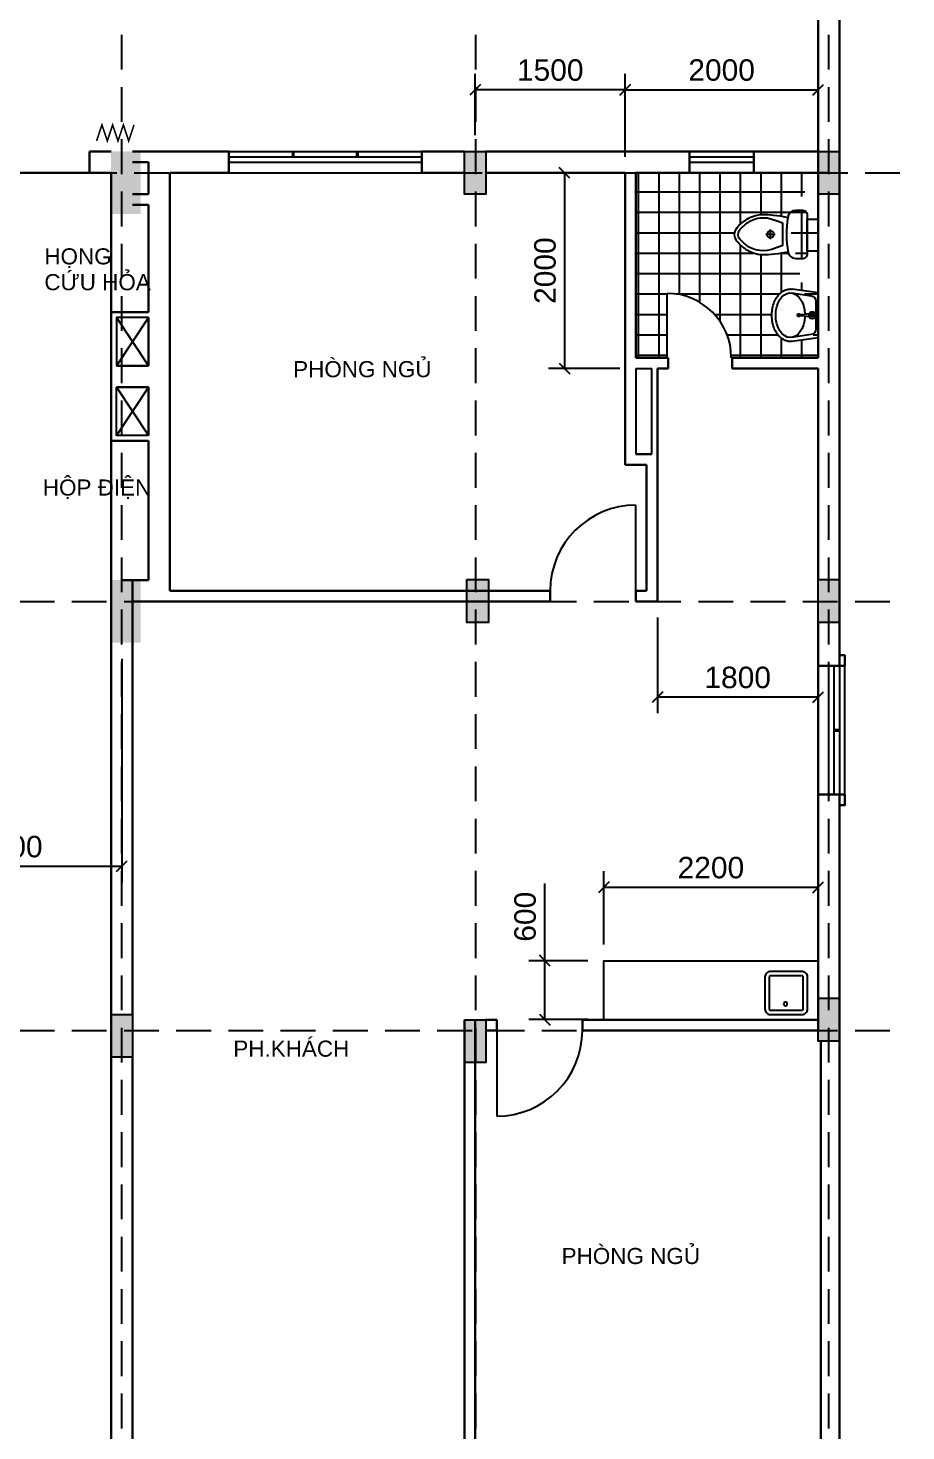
# Model space of a CAD drawing. Extents: x -100 to 171306, y -3236 to 60448.
# Drawn here: x 56377 to 64573, y 7682 to 20769 of the extents above; entities that cross this region are included whole.
import ezdxf

# ---------------------------------------------------------------- set-up
doc = ezdxf.new("R2010")
doc.units = 0
doc.header["$LTSCALE"] = 1300
doc.linetypes.add('HIDDEN', pattern=[0.375, 0.25, -0.125])
doc.layers.get('0').update_dxf_attribs({"linetype": 'CONTINUOUS'})
doc.layers.get('DEFPOINTS').update_dxf_attribs({"linetype": 'CONTINUOUS'})
for name, color, linetype in [('11', 7, 'CONTINUOUS'), ('COT', 1, 'CONTINUOUS'), ('CUA', 4, 'CONTINUOUS'), ('HATCH', 5, 'CONTINUOUS'), ('RANH', 2, 'CONTINUOUS'), ('TBI', 2, 'CONTINUOUS'), ('TEXT', 7, 'CONTINUOUS'), ('TIM', 6, 'CONTINUOUS')]:
    doc.layers.add(name, color=color, linetype=linetype)
doc.layers.add('TUONG', color=3, linetype='CONTINUOUS', lineweight=30)
doc.styles.add('VN', font='VHELVEN.TTF')
doc.styles.add('VNI-HELVE', font='VHELVEN.TTF')
doc.styles.add('VNS', font='VHELVEN.TTF')
doc.dimstyles.new('DIM100S', dxfattribs={"dimscale": 0, "dimtxt": 200, "dimasz": 100, "dimexe": 150, "dimexo": 150, "dimgap": 80, "dimtad": 1, "dimdec": 0, "dimrnd": 50, "dimzin": 0, "dimdsep": 46, "dimtxsty": 'VNI-HELVE', "dimblk1": 'OBLIQUE', "dimblk2": 'OBLIQUE', "dimsah": 1, "dimcen": 0, "dimclrd": 6, "dimclre": 6, "dimclrt": 6, "dimadec": 0, "dimazin": 0, "dimtfac": 1, "dimtdec": 0, "dimtmove": 0, "dimatfit": 3, "dimfxl": 1, "dimtolj": 1, "dimtzin": 0, "dimarcsym": 0})

# ---------------------------------------------------------------- blocks, each defined once
blk = doc.blocks.new('SX')
at = {"layer": 'CUA', "const_width": 15}
blk.add_lwpolyline([(0, 0), (50, 150), (100, 0), (150, 150), (200, 0), (250, 150), (300, 0), (350, 150)], dxfattribs=at)
blk = doc.blocks.new('S6B')
at = {"layer": 'CUA', "color": 4, "linetype": 'Continuous'}
for p, q in [((-300, 100), (300, 100)), ((-300, 50), (300, 50)), ((-300, 0), (300, 0)), ((-300, -100), (300, -100))]:
    blk.add_line(p, q, dxfattribs=at)
blk = doc.blocks.new('PNGU')
at = {"layer": 'TEXT', "style": 'VNS'}
blk.add_text('PHOØNG NGUÛ', height=150, dxfattribs=at).set_placement((-700, 0))
blk = doc.blocks.new('S18B')
at = {"layer": 'CUA', "color": 4, "linetype": 'Continuous'}
for p, q in [((-900, 100), (900, 100)), ((-900, 50), (900, 50)), ((-900, 0), (900, 0)), ((-900, -100), (900, -100))]:
    blk.add_line(p, q, dxfattribs=at)
at = {"layer": 'CUA', "color": 4, "linetype": 'Continuous', "const_width": 30}
for points in [[(-300, 50), (-300, 100)], [(300, 50), (300, 100)]]:
    blk.add_lwpolyline(points, dxfattribs=at)
blk = doc.blocks.new('PKHACH')
at = {"layer": 'TEXT', "style": 'VNS'}
blk.add_text('PH.KHAÙCH', height=150, dxfattribs=at).set_placement((-600, 0))
blk = doc.blocks.new('WC2d11')
at = {"layer": 'TBI'}
for points in [[(-400, -350), (-400, -50, -0.414214), (-350, 0), (-53, 0, -0.414214), (-3, -50), (-3, -350, -0.414214), (-53, -400), (-350, -400, -0.414214)], [(-360, -350), (-360, -50, -0.414214), (-350, -40), (-53, -40, -0.414214), (-43, -50), (-43, -350, -0.414214), (-53, -360), (-350, -360, -0.414214)]]:
    blk.add_lwpolyline(points, format="xyb", close=True, dxfattribs=at)
blk.add_circle((-209, -98), 17.6, dxfattribs=at)
blk = doc.blocks.new('S1200A')
at = {"layer": '11', "color": 4}
blk.add_line((-600, 50), (600, 50), dxfattribs=at)
blk.add_lwpolyline([(-600, 100), (600, 100), (600, 0), (-600, 0), (-600, 100)], dxfattribs=at)
at = {"layer": '11', "color": 4, "const_width": 30}
blk.add_lwpolyline([(0, 50), (0, 0)], dxfattribs=at)
blk = doc.blocks.new('_OBLIQUE')
at = {"color": 0, "linetype": 'ByBlock'}
blk.add_line((-0.5, -0.5), (0.5, 0.5), dxfattribs=at)
blk = doc.blocks.new('*D234')
at = {"layer": 'DEFPOINTS', "color": 0, "linetype": 'Continuous', "transparency": 16777216}
for p in [(61752, 12753), (61752, 12069), (63752, 12069)]:
    blk.add_point(p, dxfattribs=at)
at = {"layer": 'TIM', "color": 6, "linetype": 'Continuous', "lineweight": -2, "transparency": 16777216}
for p, q in [((61752, 12219), (61752, 12903)), ((63752, 12219), (63752, 12903)), ((63752, 12753), (61752, 12753))]:
    blk.add_line(p, q, dxfattribs=at)
at = {"layer": 'TIM', "color": 6, "linetype": 'Continuous', "lineweight": -2, "transparency": 16777216, "xscale": 100, "yscale": 100, "zscale": 100, "rotation": 180}
blk.add_blockref('_OBLIQUE', (61752, 12753), dxfattribs=at)
at = {"layer": 'TIM', "color": 6, "linetype": 'Continuous', "lineweight": -2, "transparency": 16777216, "xscale": 100, "yscale": 100, "zscale": 100}
blk.add_blockref('_OBLIQUE', (63752, 12753), dxfattribs=at)
at = {"layer": 'TIM', "color": 6, "linetype": 'Continuous', "transparency": 16777216, "insert": (62752, 12936), "char_height": 200, "attachment_point": 5, "style": 'VNI-HELVE'}
blk.add_mtext('\\A1;2200', dxfattribs=at)
blk = doc.blocks.new('*D235')
at = {"layer": 'DEFPOINTS', "color": 0, "linetype": 'Continuous', "transparency": 16777216}
for p in [(61201, 12069), (61752, 12069), (61752, 11519)]:
    blk.add_point(p, dxfattribs=at)
at = {"layer": 'TIM', "color": 6, "linetype": 'Continuous', "lineweight": -2, "transparency": 16777216}
for p, q in [((61201, 12069), (61201, 12789)), ((61602, 12069), (61051, 12069)), ((61201, 11519), (61201, 12069)), ((61602, 11519), (61051, 11519))]:
    blk.add_line(p, q, dxfattribs=at)
at = {"layer": 'TIM', "color": 6, "linetype": 'Continuous', "lineweight": -2, "transparency": 16777216, "xscale": 100, "yscale": 100, "zscale": 100}
for p, rotation in [((61201, 12069), 90), ((61201, 11519), 270)]:
    blk.add_blockref('_OBLIQUE', p, dxfattribs=dict(at, rotation=rotation))
at = {"layer": 'TIM', "color": 6, "linetype": 'Continuous', "transparency": 16777216, "insert": (61018, 12479), "char_height": 200, "attachment_point": 5, "rotation": 90, "style": 'VNI-HELVE'}
blk.add_mtext('\\A1;600', dxfattribs=at)
blk = doc.blocks.new('*D236')
at = {"layer": 'DEFPOINTS', "color": 0, "linetype": 'Continuous', "transparency": 16777216}
for p in [(62252, 15419), (63752, 15224), (62252, 14527)]:
    blk.add_point(p, dxfattribs=at)
at = {"layer": 'TIM', "color": 6, "linetype": 'Continuous', "lineweight": -2, "transparency": 16777216}
for p, q in [((62252, 15269), (62252, 14377)), ((63752, 15074), (63752, 14377)), ((63752, 14527), (62252, 14527))]:
    blk.add_line(p, q, dxfattribs=at)
at = {"layer": 'TIM', "color": 6, "linetype": 'Continuous', "lineweight": -2, "transparency": 16777216, "xscale": 100, "yscale": 100, "zscale": 100, "rotation": 180}
blk.add_blockref('_OBLIQUE', (62252, 14527), dxfattribs=at)
at = {"layer": 'TIM', "color": 6, "linetype": 'Continuous', "lineweight": -2, "transparency": 16777216, "xscale": 100, "yscale": 100, "zscale": 100}
blk.add_blockref('_OBLIQUE', (63752, 14527), dxfattribs=at)
at = {"layer": 'TIM', "color": 6, "linetype": 'Continuous', "transparency": 16777216, "insert": (63002, 14710), "char_height": 200, "attachment_point": 5, "style": 'VNI-HELVE'}
blk.add_mtext('\\A1;1800', dxfattribs=at)
blk = doc.blocks.new('*D237')
at = {"layer": 'DEFPOINTS', "color": 0, "linetype": 'Continuous', "transparency": 16777216}
for p in [(63752, 20193), (63752, 19619), (61952, 19419)]:
    blk.add_point(p, dxfattribs=at)
at = {"layer": 'TIM', "color": 6, "linetype": 'Continuous', "lineweight": -2, "transparency": 16777216}
for p, q in [((61952, 19569), (61952, 20343)), ((63752, 19769), (63752, 20343)), ((61952, 20193), (63752, 20193))]:
    blk.add_line(p, q, dxfattribs=at)
at = {"layer": 'TIM', "color": 6, "linetype": 'Continuous', "lineweight": -2, "transparency": 16777216, "xscale": 100, "yscale": 100, "zscale": 100, "rotation": 180}
blk.add_blockref('_OBLIQUE', (61952, 20193), dxfattribs=at)
at = {"layer": 'TIM', "color": 6, "linetype": 'Continuous', "lineweight": -2, "transparency": 16777216, "xscale": 100, "yscale": 100, "zscale": 100}
blk.add_blockref('_OBLIQUE', (63752, 20193), dxfattribs=at)
at = {"layer": 'TIM', "color": 6, "linetype": 'Continuous', "transparency": 16777216, "insert": (62852, 20376), "char_height": 200, "attachment_point": 5, "style": 'VNI-HELVE'}
blk.add_mtext('\\A1;2000', dxfattribs=at)
blk = doc.blocks.new('*D238')
at = {"layer": 'DEFPOINTS', "color": 0, "linetype": 'Continuous', "transparency": 16777216}
for p in [(61952, 19419), (61386, 17594), (62052, 17594)]:
    blk.add_point(p, dxfattribs=at)
at = {"layer": 'TIM', "color": 6, "linetype": 'Continuous', "lineweight": -2, "transparency": 16777216}
for p, q in [((61802, 19419), (61236, 19419)), ((61386, 19419), (61386, 17594)), ((61902, 17594), (61236, 17594))]:
    blk.add_line(p, q, dxfattribs=at)
at = {"layer": 'TIM', "color": 6, "linetype": 'Continuous', "lineweight": -2, "transparency": 16777216, "xscale": 100, "yscale": 100, "zscale": 100}
for p, rotation in [((61386, 19419), 90), ((61386, 17594), 270)]:
    blk.add_blockref('_OBLIQUE', p, dxfattribs=dict(at, rotation=rotation))
at = {"layer": 'TIM', "color": 6, "linetype": 'Continuous', "transparency": 16777216, "insert": (61204, 18506), "char_height": 200, "attachment_point": 5, "rotation": 90, "style": 'VNI-HELVE'}
blk.add_mtext('\\A1;2000', dxfattribs=at)
blk = doc.blocks.new('*D263')
at = {"layer": 'DEFPOINTS', "color": 0, "linetype": 'Continuous', "transparency": 16777216}
for p in [(60552, 20193), (60552, 19619), (61952, 19419)]:
    blk.add_point(p, dxfattribs=at)
at = {"layer": 'TIM', "color": 6, "linetype": 'Continuous', "lineweight": -2, "transparency": 16777216}
for p, q in [((60552, 19769), (60552, 20343)), ((61952, 19569), (61952, 20343)), ((61952, 20193), (60552, 20193))]:
    blk.add_line(p, q, dxfattribs=at)
at = {"layer": 'TIM', "color": 6, "linetype": 'Continuous', "lineweight": -2, "transparency": 16777216, "xscale": 100, "yscale": 100, "zscale": 100, "rotation": 180}
blk.add_blockref('_OBLIQUE', (60552, 20193), dxfattribs=at)
at = {"layer": 'TIM', "color": 6, "linetype": 'Continuous', "lineweight": -2, "transparency": 16777216, "xscale": 100, "yscale": 100, "zscale": 100}
blk.add_blockref('_OBLIQUE', (61952, 20193), dxfattribs=at)
at = {"layer": 'TIM', "color": 6, "linetype": 'Continuous', "transparency": 16777216, "insert": (61252, 20376), "char_height": 200, "attachment_point": 5, "style": 'VNI-HELVE'}
blk.add_mtext('\\A1;1500', dxfattribs=at)
blk = doc.blocks.new('*D266')
at = {"layer": 'DEFPOINTS', "color": 0, "linetype": 'Continuous', "transparency": 16777216}
for p in [(57252, 15036), (55152, 13519), (57252, 12950)]:
    blk.add_point(p, dxfattribs=at)
at = {"layer": 'TIM', "color": 6, "linetype": 'Continuous', "lineweight": -2, "transparency": 16777216}
for p, q in [((57252, 14886), (57252, 12800)), ((55152, 13369), (55152, 12800)), ((55152, 12950), (57252, 12950))]:
    blk.add_line(p, q, dxfattribs=at)
at = {"layer": 'TIM', "color": 6, "linetype": 'Continuous', "lineweight": -2, "transparency": 16777216, "xscale": 100, "yscale": 100, "zscale": 100, "rotation": 180}
blk.add_blockref('_OBLIQUE', (55152, 12950), dxfattribs=at)
at = {"layer": 'TIM', "color": 6, "linetype": 'Continuous', "lineweight": -2, "transparency": 16777216, "xscale": 100, "yscale": 100, "zscale": 100}
blk.add_blockref('_OBLIQUE', (57252, 12950), dxfattribs=at)
at = {"layer": 'TIM', "color": 6, "linetype": 'Continuous', "transparency": 16777216, "insert": (56202, 13132), "char_height": 200, "attachment_point": 5, "style": 'VNI-HELVE'}
blk.add_mtext('\\A1;2200', dxfattribs=at)

msp = doc.modelspace()

# ---------------------------------------------------------------- hatches: boundary and pattern name
at = {"layer": 'HATCH', "linetype": 'Continuous'}
h = msp.add_hatch(dxfattribs=at)
h.set_pattern_fill('NET', color=5, scale=60, style=0)
h.set_pattern_definition([(0, (-216.38, 4e-12), (0, 190.5), []), (90, (-216.38, 4e-12), (-190.5, 1e-14), [])])
h.paths.add_polyline_path([(63751.8, 18686.7), (63651.8, 18686.7), (63651.8, 18986.7), (63751.8, 18986.7)], flags=17)
edge = h.paths.add_edge_path(flags=16)
edge.add_line((63511.7, 17846.5), (63751.8, 17881.5))
edge.add_line((63751.8, 17881.5), (63751.8, 18298.5))
edge.add_line((63751.8, 18298.5), (63511.7, 18333.4))
edge.add_spline(control_points=[(63511.7, 18333.4), (63506.6, 18334.2), (63501.4, 18334.6), (63488.7, 18334.9), (63481.1, 18334.4), (63466.2, 18332), (63458.9, 18330.2), (63444.5, 18325.2), (63437.5, 18322.2), (63422.2, 18313.9), (63414, 18308.4), (63398.5, 18295.8), (63391.3, 18288.7), (63376.1, 18271.5), (63368.5, 18261), (63352.3, 18234), (63344.4, 18216.7), (63331.9, 18180.3), (63327.3, 18161), (63321.4, 18121.6), (63320.2, 18101.3), (63321.2, 18061.1), (63323.4, 18041), (63331.2, 18002.2), (63336.8, 17983.5), (63351.2, 17948.2), (63360, 17931.8), (63375.7, 17909.4), (63381.4, 17902.2), (63393.7, 17888.9), (63400.2, 17882.8), (63414, 17871.7), (63421.2, 17866.8), (63433.8, 17859.8), (63438.9, 17857.3), (63449.4, 17853), (63454.7, 17851.2), (63465.6, 17848.2), (63471.1, 17847.1), (63482.3, 17845.6), (63487.9, 17845.2), (63493.5, 17845.2), (63494, 17845.2), (63494.5, 17845.2), (63500.5, 17845.3), (63506.1, 17845.7), (63511.7, 17846.5)], knot_values=[6.1880411, 6.1880411, 6.1880411, 6.1880411, 6.2688333, 6.2688333, 6.3867156, 6.3867156, 6.5045978, 6.5045978, 6.6224801, 6.6224801, 6.7733578, 6.7733578, 6.9242356, 6.9242356, 7.1114109, 7.1114109, 7.371536, 7.371536, 7.6316612, 7.6316612, 7.8917863, 7.8917863, 8.1519115, 8.1519115, 8.4120366, 8.4120366, 8.6721617, 8.6721617, 8.8060624, 8.8060624, 8.9399631, 8.9399631, 9.0738637, 9.0738637, 9.1615923, 9.1615923, 9.2493209, 9.2493209, 9.3370495, 9.3370495, 9.4247781, 9.4247781, 9.4247781, 9.4323083, 9.4323083, 9.5199224, 9.5199224, 9.5199224, 9.5199224], degree=3, periodic=0)
edge = h.paths.add_edge_path()
edge.add_arc((63546.8, 18996.6), 75, 90, 169.29075, ccw=False)
edge.add_line((63546.8, 19071.6), (63601.8, 19071.6))
edge.add_arc((63601.8, 19021.6), 50, 0, 90, ccw=False)
edge.add_line((63651.8, 19021.6), (63651.8, 18666.6))
edge.add_arc((63601.8, 18666.6), 50, -90, 0, ccw=False)
edge.add_line((63601.8, 18616.6), (63546.8, 18616.6))
edge.add_arc((63546.8, 18691.7), 75, 189.49315, 269.99077, ccw=False)
edge.add_line((63472.8, 18679.3), (63467.2, 18678.2))
edge.add_line((63467.2, 18678.2), (63453.4, 18675.6))
edge.add_line((63453.4, 18675.6), (63433, 18671.9))
edge.add_line((63433, 18671.9), (63407.6, 18667.6))
edge.add_line((63407.6, 18667.6), (63378.7, 18663.1))
edge.add_line((63378.7, 18663.1), (63347.9, 18658.9))
edge.add_line((63347.9, 18658.9), (63316.7, 18655.4))
edge.add_line((63316.7, 18655.4), (63286.7, 18653))
edge.add_line((63286.7, 18653), (63259.1, 18652.1))
edge.add_line((63259.1, 18652.1), (63234.1, 18652.6))
edge.add_line((63234.1, 18652.6), (63211.3, 18654.4))
edge.add_line((63211.3, 18654.4), (63190.7, 18657.3))
edge.add_line((63190.7, 18657.3), (63172, 18661.2))
edge.add_line((63172, 18661.2), (63155.1, 18665.8))
edge.add_line((63155.1, 18665.8), (63139.6, 18671.2))
edge.add_line((63139.6, 18671.2), (63125.4, 18677))
edge.add_line((63125.4, 18677), (63112.3, 18683.2))
edge.add_line((63112.3, 18683.2), (63100.1, 18689.7))
edge.add_line((63100.1, 18689.7), (63088.7, 18696.6))
edge.add_line((63088.7, 18696.6), (63077.8, 18703.9))
edge.add_line((63077.8, 18703.9), (63067.3, 18711.6))
edge.add_line((63067.3, 18711.6), (63057.1, 18719.7))
edge.add_line((63057.1, 18719.7), (63046.8, 18728.3))
edge.add_line((63046.8, 18728.3), (63036.4, 18737.4))
edge.add_line((63036.4, 18737.4), (63025.8, 18747))
edge.add_line((63025.8, 18747), (63015.2, 18757.2))
edge.add_line((63015.2, 18757.2), (63004.9, 18768.3))
edge.add_line((63004.9, 18768.3), (62995.4, 18780.6))
edge.add_line((62995.4, 18780.6), (62987, 18794.1))
edge.add_line((62987, 18794.1), (62980, 18809))
edge.add_line((62980, 18809), (62974.9, 18825.6))
edge.add_line((62974.9, 18825.6), (62971.8, 18844.1))
edge.add_line((62971.8, 18844.1), (62975.2, 18862.6))
edge.add_line((62975.2, 18862.6), (62980.6, 18879.1))
edge.add_line((62980.6, 18879.1), (62987.9, 18894))
edge.add_line((62987.9, 18894), (62996.5, 18907.3))
edge.add_line((62996.5, 18907.3), (63006.2, 18919.4))
edge.add_line((63006.2, 18919.4), (63016.6, 18930.3))
edge.add_line((63016.6, 18930.3), (63027.4, 18940.4))
edge.add_line((63027.4, 18940.4), (63038.2, 18949.8))
edge.add_line((63038.2, 18949.8), (63048.8, 18958.7))
edge.add_line((63048.8, 18958.7), (63059.4, 18967.1))
edge.add_line((63059.4, 18967.1), (63070.3, 18975.2))
edge.add_line((63070.3, 18975.2), (63081.7, 18982.9))
edge.add_line((63081.7, 18982.9), (63094.2, 18990.4))
edge.add_line((63094.2, 18990.4), (63107.9, 18997.6))
edge.add_line((63107.9, 18997.6), (63123.1, 19004.6))
edge.add_line((63123.1, 19004.6), (63140.3, 19011.5))
edge.add_line((63140.3, 19011.5), (63159.8, 19018.2))
edge.add_line((63159.8, 19018.2), (63183, 19024.1))
edge.add_line((63183, 19024.1), (63211, 19028.4))
edge.add_line((63211, 19028.4), (63245.2, 19030.5))
edge.add_line((63245.2, 19030.5), (63287, 19029.5))
edge.add_line((63287, 19029.5), (63337.8, 19024.8))
edge.add_line((63337.8, 19024.8), (63398.9, 19015.7))
edge.add_line((63398.9, 19015.7), (63471.5, 19001.3))
edge.add_line((63751.8, 17694.1), (63751.8, 22918.7))
edge.add_line((63751.8, 17694.1), (62951.8, 17694.1))
edge.add_arc((62342.6, 17694.1), 600, 0, 90)
edge.add_line((62342.6, 17694.1), (62342.6, 18294.1))
edge.add_line((62351.8, 17694.1), (62051.8, 17694.1))
edge.add_line((62051.8, 17694.1), (62251.8, 17694.1))
edge.add_line((62051.8, 17694.1), (62051.8, 19418.7))
edge.add_line((63751.8, 19418.7), (62051.8, 19418.7))

# ---------------------------------------------------------------- linework, layer by layer
at = {"layer": 'COT', "linetype": 'Continuous'}
for points in [[(60451.8, 19618.7), (60651.8, 19618.7), (60651.8, 19219.4), (60451.8, 19219.4)], [(63751.8, 19618.7), (63951.8, 19618.7), (63951.8, 19219.4), (63751.8, 19219.4)], [(60474.7, 15623.7), (60674.7, 15623.7), (60674.7, 15224.4), (60474.7, 15224.4)], [(63751.8, 15623.7), (63951.8, 15623.7), (63951.8, 15224.4), (63751.8, 15224.4)], [(63751.8, 11718.7), (63951.8, 11718.7), (63951.8, 11319.4), (63751.8, 11319.4)], [(57151.8, 11568.1), (57351.8, 11568.1), (57351.8, 11168.7), (57151.8, 11168.7)], [(60451.8, 11518.7), (60651.8, 11518.7), (60651.8, 11119.4), (60451.8, 11119.4)]]:
    msp.add_lwpolyline(points, close=True, dxfattribs=at)
at = {"layer": 'COT', "color": 1, "linetype": 'Continuous'}
for points in [[(57151.8, 19035.8), (57151.8, 19618.7), (57426.9, 19035.8), (57426.9, 19618.7)], [(57151.8, 15035.8), (57151.8, 15618.7), (57426.9, 15035.8), (57426.9, 15618.7)]]:
    msp.add_solid(points, dxfattribs=at)
at = {"layer": 'COT', "linetype": 'Continuous'}
for points in [[(60451.8, 19219.4), (60651.8, 19219.4), (60451.8, 19618.7), (60651.8, 19618.7)], [(63751.8, 19219.4), (63951.8, 19219.4), (63751.8, 19618.7), (63951.8, 19618.7)], [(60474.7, 15224.4), (60674.7, 15224.4), (60474.7, 15623.7), (60674.7, 15623.7)], [(63751.8, 15224.4), (63951.8, 15224.4), (63751.8, 15623.7), (63951.8, 15623.7)], [(63751.8, 11319.4), (63951.8, 11319.4), (63751.8, 11718.7), (63951.8, 11718.7)], [(57151.8, 11168.7), (57351.8, 11168.7), (57151.8, 11568.1), (57351.8, 11568.1)], [(60451.8, 11119.4), (60651.8, 11119.4), (60451.8, 11518.7), (60651.8, 11518.7)]]:
    msp.add_solid(points, dxfattribs=at)
at = {"layer": 'CUA', "color": 3, "linetype": 'Continuous'}
msp.add_line((62342.6, 17694.1), (62342.6, 18294.1), dxfattribs=at)
at = {"layer": 'CUA', "color": 4, "linetype": 'Continuous'}
for p, q in [((62051.8, 15518.7), (62051.8, 16318.7)), ((64001.8, 13618.7), (64001.8, 14818.7)), ((60751.8, 11418.7), (60751.8, 10618.7)), ((60751.8, 11418.7), (60751.8, 10618.7))]:
    msp.add_line(p, q, dxfattribs=at)
at = {"layer": 'CUA', "color": 3, "linetype": 'Continuous'}
msp.add_arc((62342.6, 17694.1), 600, 0, 90, dxfattribs=at)
at = {"layer": 'CUA', "color": 4, "linetype": 'Continuous'}
for centre, start, end in [((62051.8, 15518.7), 90, 180), ((60751.8, 11418.7), 270, 0), ((60751.8, 11418.7), 270, 0)]:
    msp.add_arc(centre, 800, start, end, dxfattribs=at)
at = {"layer": 'RANH', "color": 2, "linetype": 'HIDDEN'}
for p, q in [((57251.8, 7218.7), (57251.8, 28379.8)), ((60556, 7218.7), (60556, 28379.8)), ((63851.8, 7218.7), (63851.8, 28379.8)), ((11541.9, 19418.7), (64573, 19418.7)), ((5597.7, 15418.7), (64573, 15418.7)), ((5597.7, 11418.7), (64573, 11418.7))]:
    msp.add_line(p, q, dxfattribs=at)
at = {"layer": 'TBI', "color": 2, "linetype": 'Continuous'}
for p, q in [((63307.9, 18800), (63307.9, 18888.3)), ((63422.8, 18739.9), (63422.8, 18948.4)), ((63352, 18844.1), (63263.7, 18844.1)), ((63555, 18090), (63593.7, 18090)), ((63573.7, 18071.4), (63573.7, 18110))]:
    msp.add_line(p, q, dxfattribs=at)
at = {"layer": 'TBI', "color": 4, "linetype": 'Continuous'}
for p, q in [((57201.8, 18068.7), (57501.8, 17618.7)), ((57501.8, 18068.7), (57201.8, 17618.7)), ((57501.8, 17618.7), (57501.8, 18068.7)), ((57501.8, 17618.7), (57201.8, 17618.7)), ((62051.8, 17594.1), (62051.8, 16794.1)), ((62051.8, 17594.1), (62201.8, 17594.1)), ((62201.8, 16794.1), (62201.8, 17594.1)), ((57501.8, 17418.7), (57201.8, 17418.7)), ((57201.8, 17418.7), (57501.8, 16968.7)), ((57501.8, 17418.7), (57201.8, 16968.7)), ((57501.8, 17418.7), (57501.8, 16968.7)), ((62051.8, 16794.1), (62201.8, 16794.1))]:
    msp.add_line(p, q, dxfattribs=at)
at = {"layer": 'TBI', "color": 2, "linetype": 'Continuous'}
for points in [[(63473.1, 19010.6, -0.3604695), (63546.8, 19071.6), (63546.8, 19071.6), (63601.8, 19071.6, -0.4142136), (63651.8, 19021.6), (63651.8, 18666.6, -0.4142136), (63601.8, 18616.6), (63546.8, 18616.6, -0.3664311), (63472.8, 18679.3), (63467.2, 18678.2), (63453.4, 18675.6), (63433, 18671.9), (63407.6, 18667.6), (63378.7, 18663.1), (63347.9, 18658.9), (63316.7, 18655.4), (63286.7, 18653), (63259.1, 18652.1), (63234.1, 18652.6), (63211.3, 18654.4), (63190.7, 18657.3), (63172, 18661.2), (63155.1, 18665.8), (63139.6, 18671.2), (63125.4, 18677), (63112.3, 18683.2), (63100.1, 18689.7), (63088.7, 18696.6), (63077.8, 18703.9), (63067.3, 18711.6), (63057.1, 18719.7), (63046.8, 18728.3), (63036.4, 18737.4), (63025.8, 18747), (63015.2, 18757.2), (63004.9, 18768.3), (62995.4, 18780.6), (62987, 18794.1), (62980, 18809), (62974.9, 18825.6), (62971.8, 18844.1), (62975.2, 18862.6), (62980.6, 18879.1), (62987.9, 18894), (62996.5, 18907.3), (63006.2, 18919.4), (63016.6, 18930.3), (63027.4, 18940.4), (63038.2, 18949.8), (63048.8, 18958.7), (63059.4, 18967.1), (63070.3, 18975.2), (63081.7, 18982.9), (63094.2, 18990.4), (63107.9, 18997.6), (63123.1, 19004.6), (63140.3, 19011.5), (63159.8, 19018.2), (63183, 19024.1), (63211, 19028.4), (63245.2, 19030.5), (63287, 19029.5), (63337.8, 19024.8), (63398.9, 19015.7), (63471.5, 19001.3)], [(63505.6, 18297.7), (63689, 18271, -0.3724924), (63731.8, 18221.5), (63731.8, 17958.5, -0.3724924), (63689, 17909), (63505.6, 17882.3)]]:
    msp.add_lwpolyline(points, format="xyb", dxfattribs=at)
for points in [[(63422.8, 18948.4), (63371.2, 18966.1), (63319.7, 18983.9), (63276.8, 18994.7), (63241.8, 18996.8), (63212.6, 18995.8), (63188.8, 18992.4), (63168.9, 18987.4), (63151.5, 18981.4), (63135.9, 18975.2), (63122.1, 18968.8), (63109.9, 18962.4), (63099, 18955.8), (63088.8, 18949), (63079, 18941.7), (63069.2, 18933.8), (63059.1, 18925.4), (63048.9, 18916.5), (63039.2, 18907.5), (63030.4, 18898.2), (63022.5, 18888.5), (63015.9, 18878.2), (63010.4, 18867), (63006.4, 18854.7), (63004.5, 18844.1)], [(63422.8, 18739.9), (63371.2, 18722.1), (63319.7, 18704.4), (63276.8, 18693.6), (63241.8, 18691.4), (63212.6, 18692.5), (63188.8, 18695.9), (63168.9, 18700.9), (63151.5, 18706.8), (63135.9, 18713.1), (63122.1, 18719.5), (63109.9, 18725.9), (63099, 18732.5), (63088.8, 18739.3), (63079, 18746.6), (63069.2, 18754.5), (63059.1, 18762.9), (63048.9, 18771.7), (63039.2, 18780.8), (63030.4, 18790.1), (63022.5, 18799.8), (63015.9, 18810.1), (63010.4, 18821.3), (63006.4, 18833.6), (63004.5, 18844.1)], [(63511.7, 17846.5), (63751.8, 17881.5), (63751.8, 18298.5), (63511.7, 18333.4)], [(63669.7, 18073.8), (63596.7, 18083.6), (63596.7, 18096.4), (63669.7, 18106.2)], [(63680, 18090), (63718.7, 18090)], [(63698.7, 18071.4), (63698.7, 18110)]]:
    msp.add_lwpolyline(points, dxfattribs=at)
msp.add_lwpolyline([(63751.8, 18686.7), (63651.8, 18686.7), (63651.8, 18986.7), (63751.8, 18986.7)], close=True, dxfattribs=at)
at = {"layer": 'TBI', "color": 4, "linetype": 'Continuous'}
for points in [[(57501.8, 18068.7), (57201.8, 18068.7), (57201.8, 17618.7)], [(57501.8, 16968.7), (57201.8, 16968.7), (57201.8, 17418.7)]]:
    msp.add_lwpolyline(points, dxfattribs=at)
at = {"layer": 'TBI', "color": 3, "linetype": 'Continuous'}
msp.add_lwpolyline([(61751.8, 11518.7), (61751.8, 12068.7), (63751.8, 12068.7), (63751.8, 11518.7)], close=True, dxfattribs=at)
at = {"layer": 'TBI', "color": 2, "linetype": 'Continuous'}
for centre, radius in [((63307.9, 18844.1), 32.4), ((63573.7, 18090), 13.4), ((63698.7, 18090), 33.2), ((63698.7, 18090), 16.3)]:
    msp.add_circle(centre, radius, dxfattribs=at)
for centre, radius, start, end in [((64353.2, 18844.1), 895.7, 169.89411, 190.70925), ((63568.2, 18989.8), 97.4, 167.66548, 173.21876)]:
    msp.add_arc(centre, radius, start, end, dxfattribs=at)
at = {"layer": 'TBI', "color": 2, "linetype": 'Continuous', "extrusion": (0, 0, -1)}
msp.add_ellipse((63493.5, 18090), major_axis=(0, 208.5), ratio=0.6553734, start_param=1.6227931, end_param=7.8019849, dxfattribs=at)
at = {"layer": 'TBI', "color": 2, "linetype": 'Continuous'}
msp.add_open_spline([(63511.7, 17846.5), (63506.1, 17845.7), (63500.5, 17845.3), (63494.5, 17845.2), (63494, 17845.2), (63493.5, 17845.2), (63487.9, 17845.2), (63482.3, 17845.6), (63471.1, 17847.1), (63465.6, 17848.2), (63454.7, 17851.2), (63449.4, 17853), (63438.9, 17857.3), (63433.8, 17859.8), (63421.2, 17866.8), (63414, 17871.7), (63400.2, 17882.8), (63393.7, 17888.9), (63381.4, 17902.2), (63375.7, 17909.4), (63360, 17931.8), (63351.2, 17948.2), (63336.8, 17983.5), (63331.2, 18002.2), (63323.4, 18041), (63321.2, 18061.1), (63320.2, 18101.3), (63321.4, 18121.6), (63327.3, 18161), (63331.9, 18180.3), (63344.4, 18216.7), (63352.3, 18234), (63368.5, 18261), (63376.1, 18271.5), (63391.3, 18288.7), (63398.5, 18295.8), (63414, 18308.4), (63422.2, 18313.9), (63437.5, 18322.2), (63444.5, 18325.2), (63458.9, 18330.2), (63466.2, 18332), (63481.1, 18334.4), (63488.7, 18334.9), (63501.4, 18334.6), (63506.6, 18334.2), (63511.7, 18333.4)], degree=3, knots=[6.1880411, 6.1880411, 6.1880411, 6.1880411, 6.2756551, 6.2756551, 6.2831853, 6.2831853, 6.2831853, 6.3709139, 6.3709139, 6.4586425, 6.4586425, 6.5463711, 6.5463711, 6.6340997, 6.6340997, 6.7680004, 6.7680004, 6.901901, 6.901901, 7.0358017, 7.0358017, 7.2959268, 7.2959268, 7.556052, 7.556052, 7.8161771, 7.8161771, 8.0763023, 8.0763023, 8.3364274, 8.3364274, 8.5965525, 8.5965525, 8.7837278, 8.7837278, 8.9346056, 8.9346056, 9.0854834, 9.0854834, 9.2033656, 9.2033656, 9.3212479, 9.3212479, 9.4391301, 9.4391301, 9.5199224, 9.5199224, 9.5199224, 9.5199224], dxfattribs=at)
at = {"layer": 'TUONG', "color": 3}
for p, q in [((63951.8, 19418.7), (63951.8, 26818.7)), ((63751.8, 17694.1), (63751.8, 22918.7)), ((57151.8, 19618.7), (56951.8, 19618.7)), ((57151.8, 19618.7), (56951.8, 19618.7)), ((56951.8, 19418.7), (56951.8, 19618.7)), ((56951.8, 19418.7), (56951.8, 19618.7)), ((58251.8, 19618.7), (57351.8, 19618.7)), ((57501.8, 19518.7), (57351.8, 19518.7)), ((57351.8, 19518.7), (57501.8, 19518.7)), ((57501.8, 19218.7), (57501.8, 19518.7)), ((57501.8, 19518.7), (57501.8, 19218.7)), ((58251.8, 19418.7), (58251.8, 19618.7)), ((60451.8, 19618.7), (60051.8, 19618.7)), ((60051.8, 19418.7), (60051.8, 19618.7)), ((60451.8, 19618.7), (60051.8, 19618.7)), ((60451.8, 19618.7), (60051.8, 19618.7)), ((60051.8, 19418.7), (60051.8, 19618.7)), ((62401.8, 19618.7), (60651.8, 19618.7)), ((60651.8, 19618.7), (62551.8, 19618.7)), ((63751.8, 19618.7), (60651.8, 19618.7)), ((60651.8, 19618.7), (63751.8, 19618.7)), ((62551.8, 19418.7), (62551.8, 19618.7)), ((63151.8, 19418.7), (63151.8, 19618.7)), ((63151.8, 19618.7), (63751.8, 19618.7)), ((57151.8, 19418.7), (56951.8, 19418.7)), ((57151.8, 19418.7), (56951.8, 19418.7)), ((57701.8, 19418.7), (58251.8, 19418.7)), ((57701.8, 19418.7), (57701.8, 17618.7)), ((57701.8, 17618.7), (57701.8, 19418.7)), ((57701.8, 17618.7), (57701.8, 19418.7)), ((57701.8, 15518.7), (57701.8, 19418.7)), ((57701.8, 15518.7), (57701.8, 19418.7)), ((60051.8, 19418.7), (60451.8, 19418.7)), ((60051.8, 19418.7), (60451.8, 19418.7)), ((61951.8, 19418.7), (60651.8, 19418.7)), ((60651.8, 19418.7), (61951.8, 19418.7)), ((61951.8, 16694.1), (61951.8, 19418.7)), ((62051.8, 19418.7), (62551.8, 19418.7)), ((62051.8, 17694.1), (62051.8, 19418.7)), ((62551.8, 19418.7), (62051.8, 19418.7)), ((63751.8, 19418.7), (62051.8, 19418.7)), ((63151.8, 19418.7), (63751.8, 19418.7)), ((63851.8, 19418.7), (63151.8, 19418.7)), ((63951.8, 19418.7), (63951.8, 15618.7)), ((63951.8, 15918.7), (63951.8, 19418.7)), ((57151.8, 19118.7), (57151.8, 15618.7)), ((57501.8, 19218.7), (57351.8, 19218.7)), ((57501.8, 19118.7), (57351.8, 19118.7)), ((57351.8, 19118.7), (57501.8, 19118.7)), ((57501.8, 19118.7), (57501.8, 18118.7)), ((57501.8, 18318.7), (57501.8, 19118.7)), ((63951.8, 19118.7), (63951.8, 15618.7)), ((57501.8, 18318.7), (57501.8, 18318.7)), ((57501.8, 18218.7), (57501.8, 18218.7)), ((57151.8, 17618.7), (57151.8, 18118.7)), ((57501.8, 18068.7), (57501.8, 17618.7)), ((57501.8, 17618.7), (57501.8, 18068.7)), ((57501.8, 18068.7), (57501.8, 17618.7)), ((57151.8, 17818.7), (57151.8, 17818.7)), ((57151.8, 17618.7), (57151.8, 17818.7)), ((62051.8, 17694.1), (62251.8, 17694.1)), ((62351.8, 17694.1), (62051.8, 17694.1)), ((62351.8, 17694.1), (62351.8, 17594.1)), ((62951.8, 17694.1), (62951.8, 17594.1)), ((63751.8, 17694.1), (62951.8, 17694.1)), ((57501.8, 17618.7), (57201.8, 17618.7)), ((57201.8, 17618.7), (57501.8, 17618.7)), ((57501.8, 17618.7), (57201.8, 17618.7)), ((62251.8, 16794.1), (62251.8, 17594.1)), ((62251.8, 17594.1), (62351.8, 17594.1)), ((62951.8, 17594.1), (63751.8, 17594.1)), ((63751.8, 15618.7), (63751.8, 17594.1)), ((57201.8, 17418.7), (57501.8, 17418.7)), ((57201.8, 17418.7), (57501.8, 17418.7)), ((57201.8, 17418.7), (57501.8, 17418.7)), ((57201.8, 17418.7), (57501.8, 17418.7)), ((57501.8, 17418.7), (57201.8, 17418.7)), ((57501.8, 17418.7), (57451.8, 17418.7)), ((57501.8, 16968.7), (57501.8, 17418.7)), ((57501.8, 16968.7), (57501.8, 17418.7)), ((57501.8, 17418.7), (57501.8, 16968.7)), ((57701.8, 15518.7), (57701.8, 17418.7)), ((57701.8, 17418.7), (57701.8, 15618.7)), ((57701.8, 17418.7), (57701.8, 15618.7)), ((57501.8, 17218.7), (57501.8, 16968.7)), ((62251.8, 17018.7), (62251.8, 15418.7)), ((57501.8, 16918.7), (57501.8, 15618.7)), ((57501.8, 15618.7), (57501.8, 16918.7)), ((62051.8, 16794.1), (62201.8, 16794.1)), ((61951.8, 16694.1), (62151.8, 16694.1)), ((62151.8, 16694.1), (62151.8, 15518.7)), ((57151.8, 15618.7), (57151.8, 8418.7)), ((57251.8, 15618.7), (57501.8, 15618.7)), ((57351.8, 11568.1), (57351.8, 15618.7)), ((57701.8, 15518.7), (60451.8, 15518.7)), ((57701.8, 15518.7), (61251.8, 15518.7)), ((57701.8, 15518.7), (59451.8, 15518.7)), ((62051.8, 15518.7), (62151.8, 15518.7)), ((59351.8, 15418.7), (57351.8, 15418.7)), ((57701.8, 15418.7), (57351.8, 15418.7)), ((57351.8, 14797), (57351.8, 15418.7)), ((57701.8, 15418.7), (60451.8, 15418.7)), ((57701.8, 15418.7), (60451.8, 15418.7)), ((59451.8, 15418.7), (57701.8, 15418.7)), ((57701.8, 15418.7), (61251.8, 15418.7)), ((62051.8, 15418.7), (62251.8, 15418.7)), ((63751.8, 14818.7), (63951.8, 14818.7)), ((63951.8, 14818.7), (63751.8, 14818.7)), ((63751.8, 13618.7), (63951.8, 13618.7)), ((63751.8, 13618.7), (63951.8, 13618.7)), ((63951.8, 11818.7), (63951.8, 7218.7)), ((60451.8, 7218.7), (60451.8, 11518.7)), ((60551.8, 11518.7), (60551.8, 7218.7)), ((60651.8, 11518.7), (60751.8, 11518.7)), ((60651.8, 11518.7), (60751.8, 11518.7)), ((60751.8, 11518.7), (60751.8, 11418.7)), ((60751.8, 11518.7), (60751.8, 11418.7)), ((61551.8, 11518.7), (61551.8, 11418.7)), ((61551.8, 11518.7), (61551.8, 11418.7)), ((61551.8, 11518.7), (63751.8, 11518.7)), ((61551.8, 11518.7), (63751.8, 11518.7)), ((60751.8, 11418.7), (60651.8, 11418.7)), ((60751.8, 11418.7), (60651.8, 11418.7)), ((63751.8, 11418.7), (61551.8, 11418.7)), ((63751.8, 11418.7), (61551.8, 11418.7)), ((63777.3, 7218.7), (63777.3, 11318.7)), ((63951.8, 7718.7), (63951.8, 11318.7)), ((57351.8, 7218.7), (57351.8, 11168.7))]:
    msp.add_line(p, q, dxfattribs=at)
at = {"layer": 'TUONG', "color": 3, "lineweight": 0}
for p, q in [((55151.8, 19418.7), (57151.8, 19418.7)), ((57151.8, 19418.7), (57151.8, 8418.7))]:
    msp.add_line(p, q, dxfattribs=at)
at = {"layer": 'TUONG', "color": 3, "linetype": 'ByBlock'}
for p, q in [((57151.8, 19418.7), (55151.8, 19418.7)), ((57151.8, 7218.7), (57151.8, 19418.7)), ((61251.8, 15518.7), (61251.8, 15418.7)), ((62051.8, 15518.7), (62051.8, 15418.7))]:
    msp.add_line(p, q, dxfattribs=at)
at = {"layer": 'TUONG', "color": 3, "linetype": 'Continuous'}
for p, q in [((63951.8, 15918.7), (63951.8, 14818.7)), ((63751.8, 14818.7), (63751.8, 15224.4)), ((63751.8, 14818.7), (63751.8, 11418.7)), ((63951.8, 13618.7), (63951.8, 11818.7))]:
    msp.add_line(p, q, dxfattribs=at)
at = {"layer": 'TUONG', "color": 3}
for points in [[(57501.8, 18118.7), (57151.8, 18118.7), (57151.8, 17618.7)], [(57501.8, 16918.7), (57151.8, 16918.7), (57151.8, 17618.7)]]:
    msp.add_lwpolyline(points, dxfattribs=at)
at = {"layer": 'TUONG', "color": 4, "linetype": 'Continuous'}
for points in [[(63951.8, 14818.7), (64001.8, 14818.7), (64001.8, 14918.7), (63951.8, 14918.7)], [(63951.8, 13518.7), (64001.8, 13518.7), (64001.8, 13618.7), (63951.8, 13618.7)]]:
    msp.add_lwpolyline(points, dxfattribs=at)

# ---------------------------------------------------------------- block references
at = {"layer": 'CUA', "color": 4, "linetype": 'Continuous'}
for name, p in [('SX', (57016.5, 19715.7)), ('S18B', (59151.8, 19518.7)), ('S6B', (62851.8, 19518.7))]:
    msp.add_blockref(name, p, dxfattribs=at)
at = {"layer": 'CUA', "color": 4, "linetype": 'Continuous', "rotation": 90}
msp.add_blockref('S1200A', (63951.8, 14218.7), dxfattribs=at)
at = {"layer": 'TBI', "linetype": 'ByBlock', "xscale": -1, "rotation": 180}
msp.add_blockref('WC2d11', (63656.7, 11567.3), dxfattribs=at)
at = {"layer": 'TEXT', "color": 7}
for name, p in [('PNGU', (59551.8, 17511.9)), ('PKHACH', (58893.2, 11173.6)), ('PNGU', (62058.1, 9239.3))]:
    msp.add_blockref(name, p, dxfattribs=at)

# ---------------------------------------------------------------- texts
at = {"layer": 'TEXT', "color": 7, "style": 'VN'}
for s, p in [('HOÏNG', (56528.8, 18564.2)), ('CÖÙU HOÛA', (56528.8, 18323.4)), ('HOÄP ÑIEÄN', (56514.7, 16407.9))]:
    msp.add_text(s, height=150, dxfattribs=at).set_placement(p)

# ---------------------------------------------------------------- dimensions: what is measured, and where the dimension line sits
at = {"layer": 'TIM', "color": 6, "linetype": 'Continuous'}
for base, p1, p2, text, picture, middle in [((60551.8, 20193), (61951.8, 19418.7), (60551.8, 19618.7), '1500', '*D263', (61251.8, 20375.7)), ((63751.8, 20193), (61951.8, 19418.7), (63751.8, 19618.7), '2000', '*D237', (62851.8, 20375.7)), ((62251.8, 14527.2), (63751.8, 15224.4), (62251.8, 15418.7), '1800', '*D236', (63001.8, 14710)), ((57251.8, 12949.5), (55151.8, 13518.7), (57251.8, 15035.8), '2200', '*D266', (56201.8, 13132.3)), ((61751.8, 12752.8), (63751.8, 12068.7), (61751.8, 12068.7), '2200', '*D234', (62751.8, 12935.5))]:
    dim = msp.add_linear_dim(base=base, p1=p1, p2=p2, text=text, dimstyle='DIM100S', override={"dimscale": 1}, dxfattribs=at)
    dim.commit()
    dim.dimension.update_dxf_attribs({"geometry": picture, "text_midpoint": middle})
for base, p1, p2, text, picture, middle in [((61386.4, 17594.1), (61951.8, 19418.7), (62051.8, 17594.1), '2000', '*D238', (61203.6, 18506.4)), ((61200.7, 12068.7), (61751.8, 11518.7), (61751.8, 12068.7), '600', '*D235', (61017.9, 12479.1))]:
    dim = msp.add_linear_dim(base=base, p1=p1, p2=p2, angle=90, text=text, dimstyle='DIM100S', override={"dimscale": 1}, dxfattribs=at)
    dim.commit()
    dim.dimension.update_dxf_attribs({"geometry": picture, "text_midpoint": middle})

doc.saveas('drawing.dxf')
